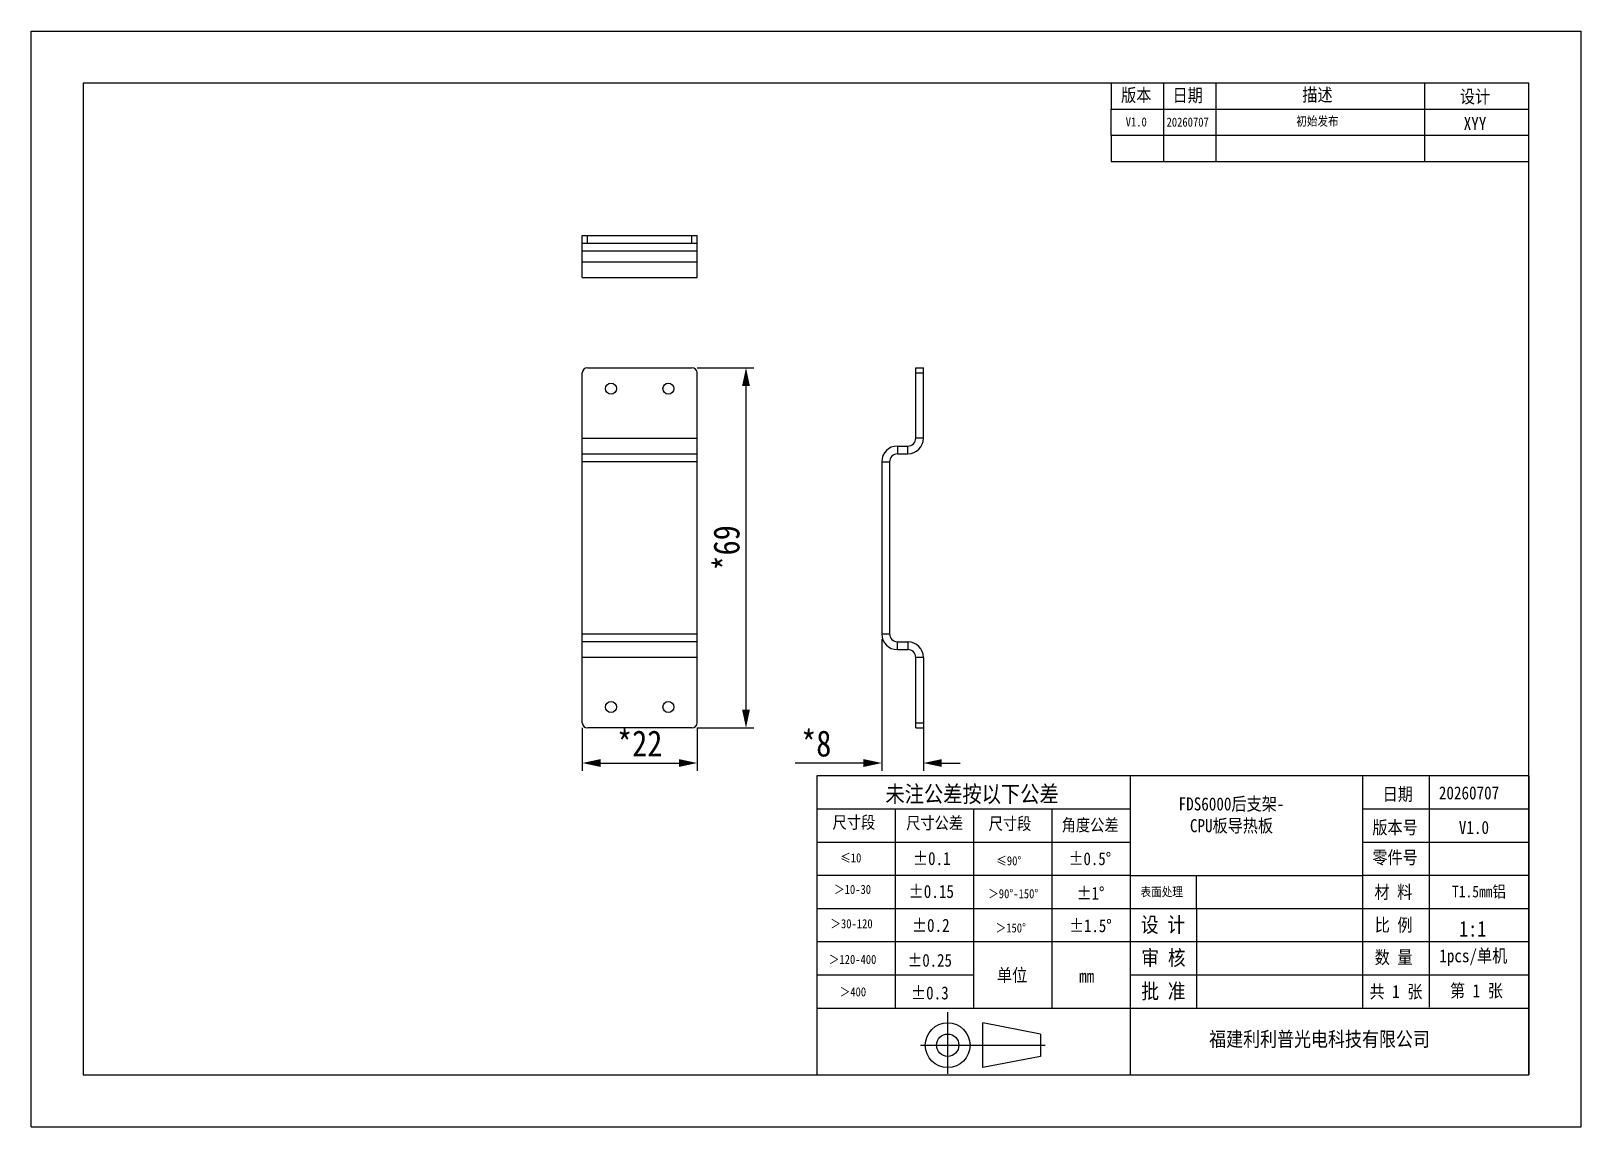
# Model space of a CAD drawing. Header units: millimetres. Extents: x 0 to 8948, y -1340 to 1100.
# Drawn here: x 8650.7 to 8947.7, y 0 to 210 of the extents above; entities that cross this region are included whole.
import ezdxf

# ---------------------------------------------------------------- set-up
doc = ezdxf.new("R2010")
doc.units = ezdxf.units.MM
doc.header["$LTSCALE"] = 85.25
doc.header["$PDMODE"] = 3
doc.header["$PDSIZE"] = 8
doc.layers.get('0').update_dxf_attribs({"linetype": 'CONTINUOUS'})
doc.layers.get('Defpoints').update_dxf_attribs({"linetype": 'CONTINUOUS'})
doc.layers.add('02___PRT_ALL_AXES', color=7, linetype='CONTINUOUS')
doc.styles.get("Standard").update_dxf_attribs({"font": 'txt', "width": 0.85})
doc.dimstyles.new('DIMSTYLE_1', dxfattribs={"dimtxt": 5, "dimasz": 3.5, "dimexe": 1.5, "dimexo": 1, "dimgap": 1.25, "dimtad": 1, "dimdsep": 46, "dimtxsty": 'Standard', "dimblk": '_FILLED', "dimblk1": '_FILLED', "dimblk2": '_FILLED', "dimcen": 0.09, "dimadec": 0, "dimazin": 0, "dimtp": 0.01, "dimtm": 0.01, "dimtfac": 1, "dimtofl": 0, "dimtmove": 0, "dimatfit": 3, "dimldrblk": '_FILLED', "dimfxl": 0, "dimtolj": 1, "dimarcsym": 0})

# ---------------------------------------------------------------- blocks, each defined once
blk = doc.blocks.new('_FILLED')
at = {"color": 0, "linetype": 'ByBlock'}
blk.add_solid([(0, 0), (-1, 0.214), (-1, -0.214)], dxfattribs=at)
blk = doc.blocks.new('*D37')
at = {"color": 0, "linetype": 'Continuous', "lineweight": -2, "transparency": 16777216}
for p, q in [((8756.32, 76.47), (8756.32, 68.24)), ((8778.32, 76.47), (8778.32, 68.24)), ((8759.82, 69.74), (8774.82, 69.74))]:
    blk.add_line(p, q, dxfattribs=at)
at = {"layer": 'Defpoints', "color": 0, "linetype": 'Continuous', "transparency": 16777216}
for p in [(8756.32, 77.47), (8778.32, 77.47), (8778.32, 69.74)]:
    blk.add_point(p, dxfattribs=at)
at = {"color": 0, "linetype": 'Continuous', "lineweight": -2, "transparency": 16777216, "xscale": 3.5, "yscale": 3.5, "zscale": 3.5, "rotation": 180}
blk.add_blockref('_FILLED', (8756.32, 69.74), dxfattribs=at)
at = {"color": 0, "linetype": 'Continuous', "lineweight": -2, "transparency": 16777216, "xscale": 3.5, "yscale": 3.5, "zscale": 3.5}
blk.add_blockref('_FILLED', (8778.32, 69.74), dxfattribs=at)
at = {"color": 0, "linetype": 'Continuous', "transparency": 16777216, "insert": (8767.32, 75.99), "char_height": 5, "width": 6.375, "attachment_point": 2}
blk.add_mtext('\\A1;*22', dxfattribs=at)
blk = doc.blocks.new('*D38')
at = {"color": 0, "linetype": 'Continuous', "lineweight": -2, "transparency": 16777216}
for p, q in [((8778.32, 145.47), (8789.19, 145.47)), ((8787.69, 79.97), (8787.69, 141.97)), ((8778.32, 76.47), (8789.19, 76.47))]:
    blk.add_line(p, q, dxfattribs=at)
at = {"layer": 'Defpoints', "color": 0, "linetype": 'Continuous', "transparency": 16777216}
for p in [(8777.32, 145.47), (8787.69, 145.47), (8777.32, 76.47)]:
    blk.add_point(p, dxfattribs=at)
at = {"color": 0, "linetype": 'Continuous', "lineweight": -2, "transparency": 16777216, "xscale": 3.5, "yscale": 3.5, "zscale": 3.5}
for p, rotation in [((8787.69, 145.47), 90), ((8787.69, 76.47), 270)]:
    blk.add_blockref('_FILLED', p, dxfattribs=dict(at, rotation=rotation))
at = {"color": 0, "linetype": 'Continuous', "transparency": 16777216, "insert": (8781.44, 110.97), "char_height": 5, "width": 6.375, "attachment_point": 2, "rotation": 90}
blk.add_mtext('\\A1;*69', dxfattribs=at)
blk = doc.blocks.new('*D39')
at = {"color": 0, "linetype": 'Continuous', "lineweight": -2, "transparency": 16777216}
for p, q in [((8813.7, 93.47), (8813.7, 68.24)), ((8821.7, 76.47), (8821.7, 68.24)), ((8810.2, 69.74), (8797.12, 69.74)), ((8825.2, 69.74), (8828.7, 69.74))]:
    blk.add_line(p, q, dxfattribs=at)
at = {"layer": 'Defpoints', "color": 0, "linetype": 'Continuous', "transparency": 16777216}
for p in [(8813.7, 94.47), (8821.7, 77.47), (8821.7, 69.74)]:
    blk.add_point(p, dxfattribs=at)
at = {"color": 0, "linetype": 'Continuous', "lineweight": -2, "transparency": 16777216, "xscale": 3.5, "yscale": 3.5, "zscale": 3.5}
blk.add_blockref('_FILLED', (8813.7, 69.74), dxfattribs=at)
at = {"color": 0, "linetype": 'Continuous', "lineweight": -2, "transparency": 16777216, "xscale": 3.5, "yscale": 3.5, "zscale": 3.5, "rotation": 180}
blk.add_blockref('_FILLED', (8821.7, 69.74), dxfattribs=at)
at = {"color": 0, "linetype": 'Continuous', "transparency": 16777216, "insert": (8804.04, 75.99), "char_height": 5, "width": 4.25, "attachment_point": 3}
blk.add_mtext('\\A1;*8', dxfattribs=at)

msp = doc.modelspace()

# ---------------------------------------------------------------- linework, layer by layer
at = {"color": 7, "linetype": 'Continuous'}
for p, q in [((8650.686, 0), (8650.686, 210)), ((8650.686, 210), (8947.686, 210)), ((8947.686, 0), (8947.686, 210)), ((8756.322, 169.291), (8756.322, 170.791)), ((8756.322, 170.791), (8778.322, 170.791)), ((8757.322, 169.291), (8757.322, 170.791)), ((8777.322, 169.291), (8777.322, 170.791)), ((8778.322, 169.291), (8778.322, 170.791)), ((8756.322, 77.472), (8756.322, 144.472)), ((8757.322, 145.472), (8777.322, 145.472)), ((8778.322, 77.472), (8778.322, 144.472)), ((8820.203, 145.472), (8821.703, 145.472)), ((8820.203, 144.472), (8821.703, 144.472)), ((8821.703, 131.972), (8821.703, 145.472)), ((8756.322, 131.972), (8778.322, 131.972)), ((8821.703, 131.972), (8820.203, 131.972)), ((8756.322, 128.972), (8778.322, 128.972)), ((8816.703, 130.472), (8816.703, 128.972)), ((8816.703, 128.972), (8818.703, 128.972)), ((8818.703, 128.972), (8818.703, 130.472)), ((8778.322, 127.472), (8756.322, 127.472)), ((8813.703, 127.472), (8815.203, 127.472)), ((8815.203, 127.472), (8815.203, 94.472)), ((8756.322, 94.472), (8778.322, 94.472)), ((8778.322, 92.972), (8756.322, 92.972)), ((8813.703, 94.472), (8815.203, 94.472)), ((8816.703, 92.972), (8818.703, 92.972)), ((8816.703, 91.472), (8816.703, 92.972)), ((8818.703, 92.972), (8818.703, 91.472)), ((8778.322, 89.972), (8756.322, 89.972)), ((8821.703, 89.972), (8820.203, 89.972)), ((8821.703, 89.972), (8821.703, 76.472)), ((8820.203, 77.472), (8821.703, 77.472)), ((8777.322, 76.472), (8757.322, 76.472)), ((8820.203, 76.472), (8821.703, 76.472)), ((8650.686, 0), (8947.686, 0))]:
    msp.add_line(p, q, dxfattribs=at)
for p, q in [((8867.686, 200), (8867.686, 185)), ((8877.686, 200), (8877.686, 185)), ((8917.686, 200), (8917.686, 185)), ((8937.686, 67.267), (8801.287, 67.267)), ((8801.287, 67.267), (8801.287, 10)), ((8861.287, 67.267), (8861.287, 10)), ((8905.807, 67.267), (8905.807, 22.726)), ((8918.597, 67.267), (8918.597, 22.938)), ((8937.686, 67.267), (8937.686, 10)), ((8861.287, 60.904), (8801.287, 60.904)), ((8816.287, 60.904), (8816.287, 22.735)), ((8831.287, 60.904), (8831.287, 22.735)), ((8846.287, 60.904), (8846.287, 22.735)), ((8937.686, 60.904), (8905.807, 60.904)), ((8861.287, 54.541), (8801.287, 54.541)), ((8937.686, 54.541), (8905.807, 54.541)), ((8861.287, 48.178), (8801.287, 48.178)), ((8861.287, 48.178), (8905.807, 48.178)), ((8874.013, 41.815), (8874.013, 48.178)), ((8937.686, 48.178), (8905.807, 48.178)), ((8861.287, 41.815), (8801.287, 41.815)), ((8937.686, 41.815), (8861.287, 41.815)), ((8874.013, 41.815), (8874.013, 22.726)), ((8937.686, 35.452), (8801.287, 35.452)), ((8831.287, 29.098), (8801.287, 29.098)), ((8937.686, 29.089), (8861.287, 29.089)), ((8861.287, 22.735), (8801.287, 22.735)), ((8937.686, 22.726), (8861.287, 22.726)), ((8844.099, 17.816), (8833.073, 19.961)), ((8844.099, 17.816), (8844.099, 13.525)), ((8844.099, 13.525), (8833.073, 11.38)), ((8801.287, 10), (8937.686, 10))]:
    msp.add_line(p, q)
at = {"color": 3, "linetype": 'Continuous'}
for p, q in [((8756.322, 162.791), (8756.322, 169.291)), ((8778.322, 169.291), (8756.322, 169.291)), ((8778.322, 162.791), (8778.322, 169.291)), ((8778.322, 167.791), (8756.322, 167.791)), ((8756.322, 165.791), (8778.322, 165.791)), ((8756.322, 162.791), (8778.322, 162.791)), ((8820.203, 131.972), (8820.203, 145.472)), ((8816.703, 130.472), (8818.703, 130.472)), ((8813.703, 127.472), (8813.703, 94.472)), ((8816.703, 91.472), (8818.703, 91.472)), ((8820.203, 76.472), (8820.203, 89.972))]:
    msp.add_line(p, q, dxfattribs=at)
at = {"lineweight": -3}
for p, q in [((8826.337, 10.187), (8826.337, 21.971)), ((8833.073, 11.38), (8833.073, 19.961)), ((8821.1, 15.67), (8845.029, 15.67))]:
    msp.add_line(p, q, dxfattribs=at)
at = {"color": 7, "linetype": 'Continuous'}
msp.add_lwpolyline([(8660.686, 10), (8937.686, 10), (8937.686, 200), (8660.686, 200)], close=True, dxfattribs=at)
for points in [[(8937.686, 190), (8857.686, 190), (8857.686, 185), (8937.686, 185), (8937.686, 200), (8857.686, 200), (8857.686, 195)], [(8857.686, 190), (8857.686, 195), (8937.686, 195)]]:
    msp.add_lwpolyline(points)
at = {"lineweight": -3}
for radius in [4.29, 2.145]:
    msp.add_circle((8826.337, 15.67), radius, dxfattribs=at)
at = {"color": 7, "linetype": 'Continuous'}
for centre, radius, start, end in [((8757.322, 144.472), 1, 90, 180), ((8777.322, 144.472), 1, 0, 90), ((8818.703, 131.972), 3, 270, 0), ((8816.703, 127.472), 1.5, 90, 180), ((8816.703, 94.472), 1.5, 180, 270), ((8818.703, 89.972), 3, 0, 90), ((8757.322, 77.472), 1, 180, 270), ((8777.322, 77.472), 1, 270, 0)]:
    msp.add_arc(centre, radius, start, end, dxfattribs=at)
at = {"color": 3, "linetype": 'Continuous'}
for centre, radius, start, end in [((8818.703, 131.972), 1.5, 270, 0), ((8816.703, 127.472), 3, 90, 180), ((8816.703, 94.472), 3, 180, 270), ((8818.703, 89.972), 1.5, 0, 90)]:
    msp.add_arc(centre, radius, start, end, dxfattribs=at)
at = {"layer": '02___PRT_ALL_AXES', "color": 7, "linetype": 'Continuous'}
for centre in [(8761.822, 141.472), (8772.822, 141.472), (8761.822, 80.472), (8772.822, 80.472)]:
    msp.add_circle(centre, 1.05, dxfattribs=at)

# ---------------------------------------------------------------- texts
at = {"lineweight": -3, "attachment_point": 5}
for s, insert, char_height, width in [('{\\fSimSun|b0|i0|c134|p54;版本}', (8862.466, 197.563), 2.50543, 10.75496), ('{\\fSimSun|b0|i0|c134|p54;日期}', (8872.317, 197.528), 2.50543, 10.75496), ('{\\fSimSun|b0|i0|c134|p54;描述}', (8897.186, 197.631), 2.50543, 10.75496), ('{\\fSimSun|b0|i0|c134|p54;设计}', (8927.38, 197.292), 2.50543, 10.75496), ('{\\fSimSun|b0|i0|c134|p54;V1.0}', (8862.466, 192.563), 1.75, 10.75496), ('{\\fSimSun|b0|i0|c134|p54;20260707}', (8872.317, 192.528), 1.75, 10.75496), ('{\\fSimSun|b0|i0|c134|p54;初始发布}', (8897.186, 192.631), 1.75, 17.67732), ('{\\fSimSun|b0|i0|c134|p54;XYY}', (8927.38, 192.292), 2.50543, 10.75496), ('{\\fSimSun|b0|i0|c134|p54;尺寸段}', (8808.362, 58.231), 2.35293, 21.05652), ('{\\fSimSun|b0|i0|c134|p54;尺寸公差}', (8823.833, 58.117), 2.35293, 21.05652), ('{\\fSimSun|b0|i0|c134|p54;尺寸段}', (8838.273, 58.002), 2.35293, 21.05652), ('{\\fSimSun|b0|i0|c134|p54;角度公差}', (8853.63, 57.716), 2.35293, 21.05652), ('{\\fSimSun|b0|i0|c134|p54;≤10}', (8807.771, 51.541), 1.75, 6.81617), ('{\\fSimSun|b0|i0|c0|p54;%%P\\fSimSun|b0|i0|c134|p54;0.1}', (8823.293, 51.42), 2.5, 13.55404), ('{\\fSimSun|b0|i0|c134|p54;≤90°}', (8838.048, 50.976), 1.75, 20.47161), ('{\\fSimSun|b0|i0|c0|p54;%%P\\fSimSun|b0|i0|c134|p54;0.5\\fSimSun|b0|i0|c0|p54;%%D}', (8853.594, 51.386), 2.45, 13.55404), ('{\\fSimSun|b0|i0|c134|p54;＞10-30}', (8808.105, 45.512), 1.75, 10.85407), ('{\\fSimSun|b0|i0|c0|p54;%%P\\fSimSun|b0|i0|c134|p54;0.15}', (8823.197, 45.115), 2.5, 13.55404), ('{\\fSimSun|b0|i0|c134|p54;＞90°-150°}', (8838.898, 44.686), 1.75, 14.27875), ('{\\fSimSun|b0|i0|c0|p54;%%P\\fSimSun|b0|i0|c134|p54;1\\fSimSun|b0|i0|c0|p54;%%D}', (8853.718, 44.794), 2.45, 13.55404), ('{\\fSimSun|b0|i0|c134|p54;＞30-120}', (8807.904, 38.938), 1.75, 12.94043), ('{\\fSimSun|b0|i0|c0|p54;%%P\\fSimSun|b0|i0|c134|p54;0.2}', (8823.095, 38.618), 2.5, 13.55404), ('{\\fSimSun|b0|i0|c134|p54;＞150°}', (8838.429, 38.135), 1.75, 20.47161), ('{\\fSimSun|b0|i0|c0|p54;%%P\\fSimSun|b0|i0|c134|p54;1.5\\fSimSun|b0|i0|c0|p54;%%D}', (8853.695, 38.544), 2.45, 13.55404), ('{\\fSimSun|b0|i0|c134|p54;＞120-400}', (8808.116, 32.095), 1.75, 12.86674), ('{\\fSimSun|b0|i0|c0|p54;%%P\\fSimSun|b0|i0|c134|p54;0.25}', (8822.893, 31.924), 2.45, 13.55404), ('{\\fSimSun|b0|i0|c134|p54;＞400}', (8808.177, 25.883), 1.75, 20.47161), ('{\\fSimSun|b0|i0|c0|p54;%%P\\fSimSun|b0|i0|c134|p54;0.3}', (8822.921, 25.675), 2.5, 13.55404)]:
    msp.add_mtext(s, dxfattribs=dict(at, insert=insert, char_height=char_height, width=width))
for s, insert, char_height, width, attachment_point in [('{\\f宋体|b0|i0|c134|p54;未注公差按以下公差}', (8831.006, 63.619), 3.1815, 56.52663, 5), ('{\\fSimSun|b0|i0|c134|p54;日期}', (8912.578, 63.643), 2.5, 18.9, 5), ('{\\fSimSun|b0|i0|c134|p54;FDS6000后支架-\\PCPU板导热板}', (8880.719, 59.677), 2.5, 23.93313, 5), ('{\\fSimSun|b0|i0|c0|p54;202\\fSimSun|b0|i0|c134|p54;60707}', (8920.448, 65.27), 2.5, 15.88174, 1), ('{\\fSimSun|b0|i0|c134|p54;版本号}', (8912.061, 57.244), 2.5, 18.9, 5), ('{\\fSimSun|b0|i0|c0|p54;V\\fSimSun|b0|i0|c134|p54;1.0}', (8924.28, 58.645), 2.5, 15.88174, 1), ('{\\fSimSun|b0|i0|c134|p54;零件号}', (8912.061, 51.503), 2.5, 19.089, 5), ('{\\fSimSun|b0|i0|c134|p54;表面处理}', (8867.346, 44.973), 1.75, 12.56453, 5), ('{\\fSimSun|b0|i0|c134|p54;材 料}', (8911.745, 44.891), 2.5, 19.089, 5), ('{\\fSimSun|b0|i0|c134|p54;T1.5mm铝}', (8928.142, 44.995), 2.2271, 19.089, 5), ('{\\fSimSun|b0|i0|c134|p54;设 计}', (8867.586, 38.606), 2.92698, 12.56453, 5), ('{\\fSimSun|b0|i0|c134|p54;比 例}', (8911.789, 38.571), 2.5, 19.089, 5), ('{\\f宋体|b0|i0|c134|p54;审 核}', (8867.676, 32.256), 2.92698, 12.726, 5), ('{\\fSimSun|b0|i0|c134|p54;数 量}', (8911.786, 32.375), 2.5, 27, 5), ('{\\fSimSun|b0|i0|c134|p54;1pcs/单机}', (8927.043, 32.451), 2.5, 19.089, 5), ('{\\fSimSun|b0|i0|c134|p54;单位}', (8838.683, 28.947), 2.5, 12.56453, 5), ('{\\fSimSun|b0|i0|c134|p54;mm}', (8852.964, 28.919), 2.5, 12.56453, 5), ('{\\f宋体|b0|i0|c134|p54;批 准}', (8867.676, 25.866), 2.92698, 12.726, 5), ('{\\fSimSun|b0|i0|c134|p54;\\H0.85412x;共 1 张\\H1.17079x; }', (8912.226, 25.8), 2.92698, 12.89764, 5), ('{\\fSimSun|b0|i0|c134|p54;\\H0.85412x;第 1 张\\H1.17079x; }', (8927.653, 25.973), 2.92698, 13.71582, 5), ('{\\fSimSun|b1|i0|c134|p54;   福建利利普光电科技有限公司}', (8895.148, 16.684), 2.80608, 62.92776, 5)]:
    msp.add_mtext(s, dxfattribs=dict(insert=insert, char_height=char_height, width=width, attachment_point=attachment_point))
at = {"linetype": 'Continuous', "insert": (8929.536, 39.47), "char_height": 3, "width": 4.53717, "attachment_point": 3, "line_spacing_factor": 0.9}
msp.add_mtext('{\\fSimSun|b0|i0|c134|p2;1:1}', dxfattribs=at)

# ---------------------------------------------------------------- dimensions: what is measured, and where the dimension line sits
at = {"color": 2, "linetype": 'Continuous'}
dim = msp.add_linear_dim(base=(8787.689, 145.472), p1=(8777.322, 76.472), p2=(8777.322, 145.472), angle=90, text='*<>', dimstyle='DIMSTYLE_1', dxfattribs=at)
dim.commit()
dim.dimension.update_dxf_attribs({"geometry": '*D38', "text_midpoint": (8787.689, 110.972), "dimtype": 160})
for base, p1, p2, picture, middle in [((8821.703, 69.74), (8813.703, 94.472), (8821.703, 77.472), '*D39', (8801.912, 69.74)), ((8778.322, 69.74), (8756.322, 77.472), (8778.322, 77.472), '*D37', (8767.322, 69.74))]:
    dim = msp.add_linear_dim(base=base, p1=p1, p2=p2, text='*<>', dimstyle='DIMSTYLE_1', dxfattribs=at)
    dim.commit()
    dim.dimension.update_dxf_attribs({"geometry": picture, "text_midpoint": middle, "dimtype": 160})

doc.saveas('drawing.dxf')
